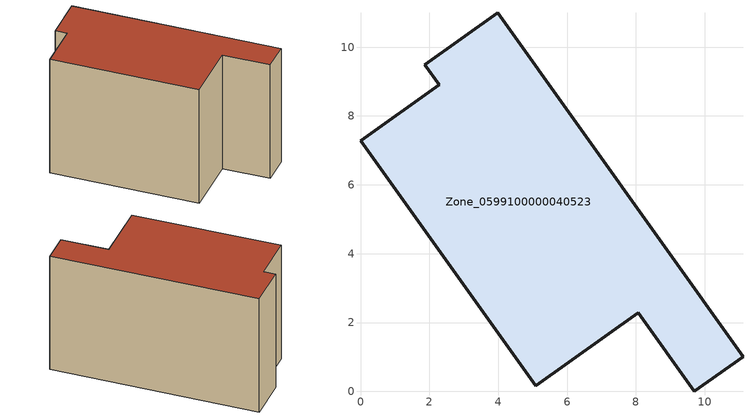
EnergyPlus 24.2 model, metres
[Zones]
Zone_0599100000040523
 floor ground (C_G): 11.11,1.01 9.7,0 8.06,2.29 5.09,0.17 0,7.28 2.28,8.91 1.86,9.48 3.99,11 z0
 wall outside (C_F): 5.09,0.17 8.06,2.29 9.7,0 11.11,1.01 3.99,11 1.86,9.48 2.28,8.91 0,7.28 5.09,0.17 z0:7.47
 roof outside (C_R): 11.11,1.01 3.99,11 1.86,9.48 2.28,8.91 0,7.28 5.09,0.17 8.06,2.29 9.7,0 z7.47
[BUILDING]
Pand.0599100000040523: North Axis=0; Terrain=City; Loads Convergence Tolerance Value=0.04; Temperature Convergence Tolerance Value=0.4; Solar Distribution=FullExterior; Maximum Number of Warmup Days=25; Minimum Number of Warmup Days=1
[Site:Location]
Rotterdam.The.Hague.AP_ZH_NLD Design_Conditions: Latitude=51.96; Longitude=4.45; Time Zone=1; Elevation=-4.5
[SITE:GROUNDTEMPERATURE:BUILDINGSURFACE]
18, 18, 18, 18, 18, 18, 18, 18, 18, 18, 18, 18
[MATERIAL] Thermal Absorptance=0.9; Solar Absorptance=0.7; Visible Absorptance=0.7
Name | Roughness | Thickness | Conductivity | Density | Specific Heat
G.TI.1975-1991 | MediumSmooth | 0.15 | 0.288461 | 540 | 1210
F.TI.1975-1991 | Rough | 0.3 | 0.230769 | 1920 | 840
R.TI.1975-1991 | MediumRough | 0.2 | 0.153846 | 1500 | 1000
[CONSTRUCTION]
C_G: G.TI.1975-1991
C_F: F.TI.1975-1991
C_R: R.TI.1975-1991
[ZONE]
Zone_0599100000040523: Type=1; Multiplier=1; Ceiling Height=Autocalculate; Volume=Autocalculate; Floor Area=autocalculate; Part of Total Floor Area=Yes
[ZONEINFILTRATION:DESIGNFLOWRATE]
Infil_Zone_0599100000040523: Zone or ZoneList or Space or SpaceList=Zone_0599100000040523; Schedule=AlwaysOn; Design Flow Rate Calculation Method=Flow/Area; Flow Rate per Floor Area=0.003; Constant Term Coefficient=1; Temperature Term Coefficient=0; Velocity Term Coefficient=0; Velocity Squared Term Coefficient=0
[HVACTEMPLATE:ZONE:IDEALLOADSAIRSYSTEM]
Zone_0599100000040523: Maximum Heating Supply Air Temperature=50; Minimum Cooling Supply Air Temperature=13; Maximum Heating Supply Air Humidity Ratio=0.0156; Minimum Cooling Supply Air Humidity Ratio=0.0077; Heating Limit=NoLimit; Cooling Limit=NoLimit; Dehumidification Control Type=ConstantSensibleHeatRatio; Cooling Sensible Heat Ratio=0.7; Dehumidification Setpoint=60; Humidification Control Type=None; Humidification Setpoint=30; Outdoor Air Method=None; Outdoor Air Flow Rate per Person=0.00944; Outdoor Air Flow Rate per Zone Floor Area=0; Outdoor Air Flow Rate per Zone=0; Demand Controlled Ventilation Type=None; Outdoor Air Economizer Type=NoEconomizer; Heat Recovery Type=None; Sensible Heat Recovery Effectiveness=0.7; Latent Heat Recovery Effectiveness=0.65
[ZONECONTROL:THERMOSTAT]
ThermostatControl_Zone_0599100000040523: Zone or ZoneList=Zone_0599100000040523; Control Type Schedule=DualSetpointControlType; Control 1=Thermostat_Zone_0599100000040523; Temperature Difference Between Cutout And Setpoint=0
[THERMOSTATSETPOINT:DUALSETPOINT]
Thermostat_Zone_0599100000040523: Heating Setpoint Temperature Schedule=HeatingSetpoint_Zone_0599100000040523; Cooling Setpoint Temperature Schedule=CoolingSetpoint_Zone_0599100000040523
[SCHEDULE:COMPACT]
HeatingSetpoint_Zone_0599100000040523: Through: 12/31, For: AllDays, Until: 24:00, 21
CoolingSetpoint_Zone_0599100000040523: Through: 12/31, For: AllDays, Until: 24:00, 24
DualSetpointControlType: Through: 12/31, For: AllDays, Until: 24:00, 4
AlwaysOn: Through: 12/31, For: AllDays, Until: 24:00, 1
